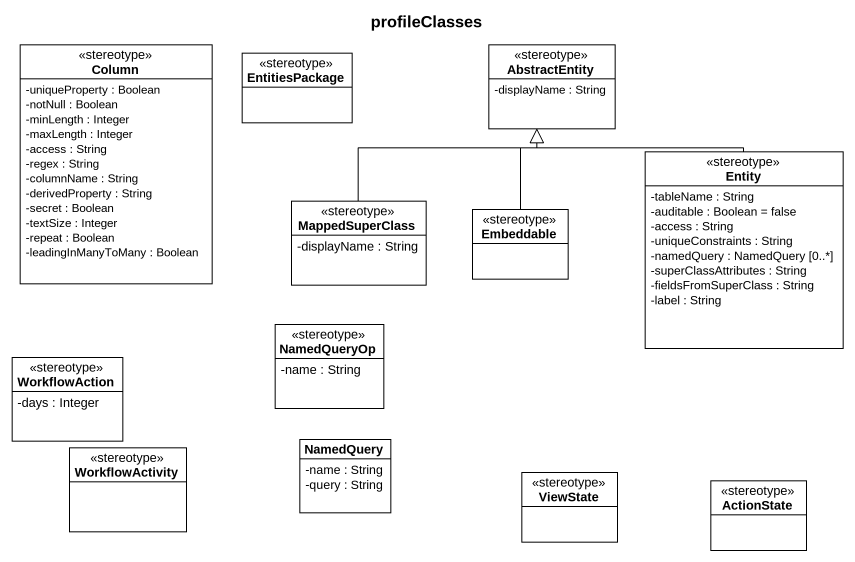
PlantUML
@startuml
title profileClasses
hide circle
hide empty members
skinparam classAttributeIconSize 0
class Column <<stereotype>> {
  -uniqueProperty : Boolean
  -notNull : Boolean
  -minLength : Integer
  -maxLength : Integer
  -access : String
  -regex : String
  -columnName : String
  -derivedProperty : String
  -secret : Boolean
  -textSize : Integer
  -repeat : Boolean
  -leadingInManyToMany : Boolean
}
class AbstractEntity <<stereotype>> {
  -displayName : String
}
class EntitiesPackage <<stereotype>>
class MappedSuperClass <<stereotype>> {
  -displayName : String
}
class "Entity" as Entity_ <<stereotype>> {
  -tableName : String
  -auditable : Boolean = false
  -access : String
  -uniqueConstraints : String
  -namedQuery : NamedQuery [0..*]
  -superClassAttributes : String
  -fieldsFromSuperClass : String
  -label : String
}
class Embeddable <<stereotype>>
class WorkflowAction <<stereotype>> {
  -days : Integer
}
class NamedQueryOp <<stereotype>> {
  -name : String
}
class WorkflowActivity <<stereotype>>
class NamedQuery {
  -name : String
  -query : String
}
class ViewState <<stereotype>>
class ActionState <<stereotype>>
MappedSuperClass -up-|> AbstractEntity
Entity_ -up-|> AbstractEntity
Embeddable -up-|> AbstractEntity
@enduml
